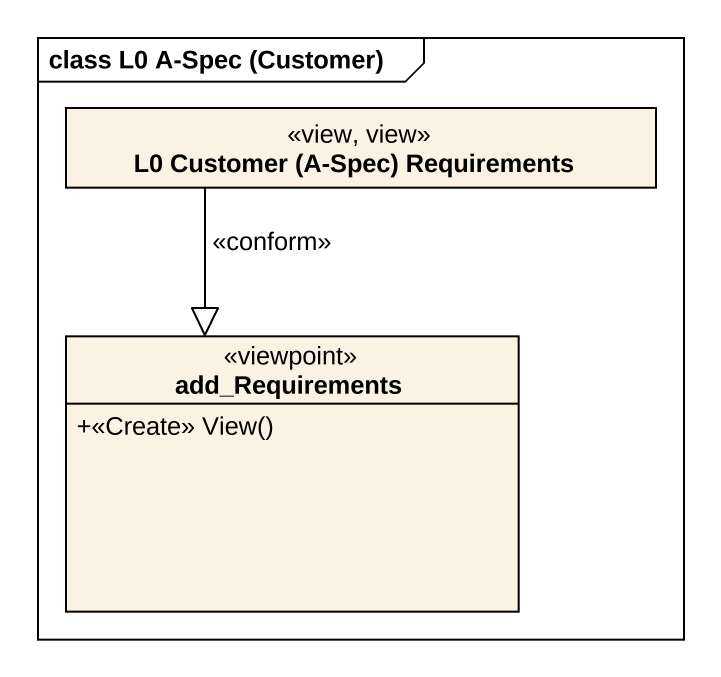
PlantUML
@startuml
mainframe class L0 A-Spec (Customer)
hide circle
hide empty members
skinparam classAttributeIconSize 0
class "L0 Customer (A-Spec) Requirements" as L0_Customer_A_Spec <<view, view>>
class add_Requirements <<viewpoint>> {
  +<<Create>> View()
}
L0_Customer_A_Spec --|> add_Requirements : <<conform>>
@enduml
